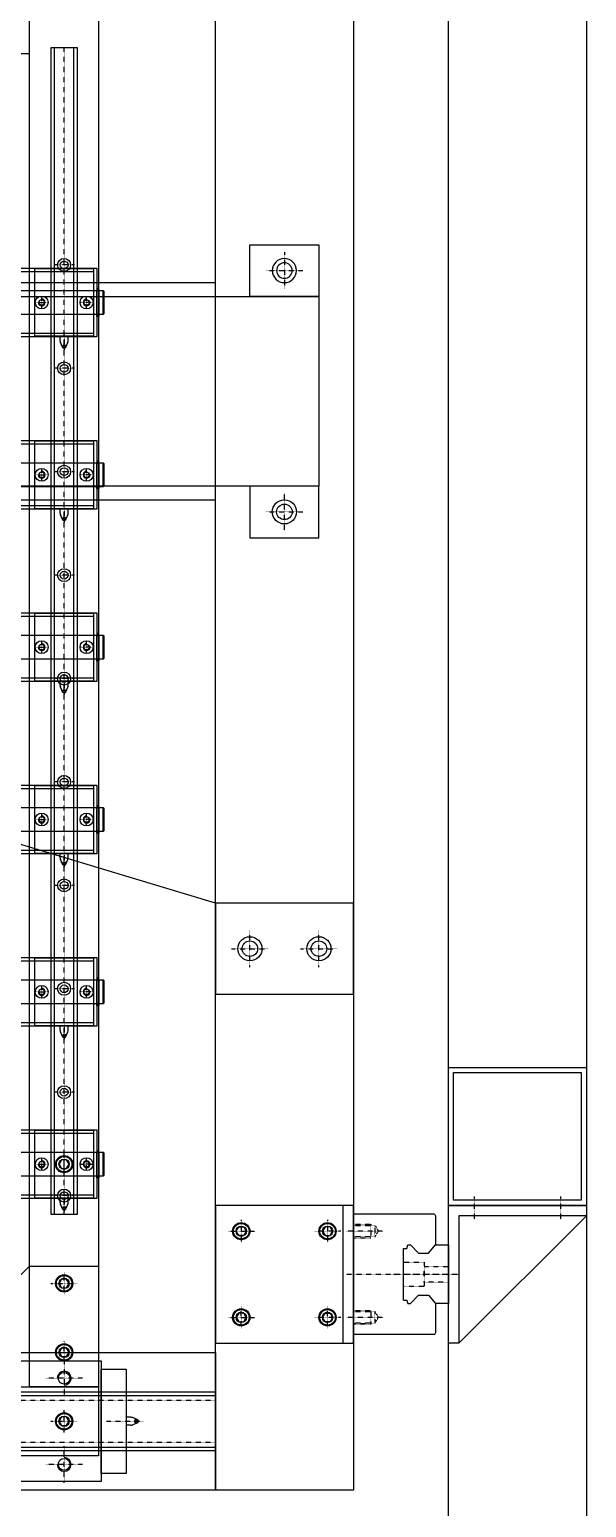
# Model space of a CAD drawing. Header units: inches. Extents: x 185496 to 352137, y 107182 to 179410.
# Drawn here: x 234395 to 234718, y 161615 to 162472 of the extents above; entities that cross this region are included whole.
import ezdxf

# ---------------------------------------------------------------- set-up
doc = ezdxf.new("R2010")
doc.units = ezdxf.units.IN
doc.header["$MEASUREMENT"] = 0
doc.linetypes.add('Ax-B-comp-B1-$0$TRAZOS', pattern=[0.75, 0.5, -0.25])
doc.linetypes.add('CENTER', pattern=[2, 1.25, -0.25, 0.25, -0.25])

# ---------------------------------------------------------------- blocks, each defined once
blk = doc.blocks.new('*U43')
at = {"color": 1, "linetype": 'CENTER', "ltscale": 0.003}
blk.add_line((0, -5.96), (0, 5.96), dxfattribs=at)
for radius in [3.75, 2.25]:
    blk.add_circle((0, 0), radius)
blk = doc.blocks.new('*U44')
at = {"color": 0, "linetype": 'ByBlock', "lineweight": -2, "transparency": 16777216}
for p in [(0, 0), (60, 0), (120, 0), (180, 0), (240, 0), (300, 0), (360, 0), (420, 0), (480, 0), (540, 0)]:
    blk.add_blockref('*U43', p, dxfattribs=at)
blk = doc.blocks.new('WEFERF')
at = {"color": 1, "linetype": 'CENTER', "ltscale": 0.003}
for p, q in [((37120.77, 26150.34), (37127.29, 26150.34)), ((37124.03, 26154.01), (37124.03, 26146.67)), ((37120.77, 26124.34), (37127.29, 26124.34)), ((37124.03, 26120.67), (37124.03, 26128.01))]:
    blk.add_line(p, q, dxfattribs=at)
for p, q in [((37098.05, 26138.34), (37100.88, 26139.48)), ((37101.74, 26139.65), (37104.38, 26139.65)), ((37098.05, 26136.35), (37100.88, 26135.21)), ((37101.74, 26135.04), (37104.38, 26135.04))]:
    blk.add_line(p, q)
blk.add_lwpolyline([(37104.38, 26154.34), (37143.68, 26154.34), (37143.68, 26120.34), (37104.38, 26120.34)], close=True)
blk.add_lwpolyline([(37106.13, 26137.34), (37096.49, 26137.34)], dxfattribs=at)
for centre, radius in [((37124.03, 26150.34), 1.6), ((37098.45, 26137.34), 1.07), ((37098.45, 26137.34), 0.579), ((37124.03, 26124.34), 1.6)]:
    blk.add_circle(centre, radius)
at = {"color": 3}
for centre, start, end in [((37124.03, 26150.34), 90, 0), ((37124.03, 26124.34), 0, 270)]:
    blk.add_arc(centre, 2, start, end, dxfattribs=at)
for start, end in [(90, 112.0054), (247.9946, 270)]:
    blk.add_arc((37101.74, 26137.34), 2.3, start, end)
blk = doc.blocks.new('*U24')
at = {"color": 1, "linetype": 'CENTER', "ltscale": 0.01}
for p, q in [((0, 31.05), (0, -31.05)), ((-24.55, 6.73), (24.55, 6.73))]:
    blk.add_line(p, q, dxfattribs=at)
at = {"lineweight": 30}
for p, q in [((-21.72, 19), (-23, 19)), ((-23, 19), (-23, -22.55)), ((21.72, 19), (23, 19)), ((23, 19), (23, -22.55)), ((-19.29, 6.73), (-19.72, 17.08)), ((19.29, 6.73), (19.72, 17.08)), ((-23, -20.55), (23, -20.55)), ((-23, -22.55), (23, -22.55))]:
    blk.add_line(p, q, dxfattribs=at)
at = {"color": 1, "linetype": 'CENTER', "ltscale": 0.005}
for p, q in [((-17.68, -26.75), (-17.68, -14.36)), ((17.68, -26.75), (17.68, -14.36))]:
    blk.add_line(p, q, dxfattribs=at)
at = {"lineweight": 30}
for centre, radius, start, end in [((-21.72, 17), 2, 2.38829, 90), ((21.72, 17), 2, 90, 177.61171), ((0, 6.73), 19.29, 180, 0)]:
    blk.add_arc(centre, radius, start, end, dxfattribs=at)
blk = doc.blocks.new('*U25')
at = {"color": 0, "linetype": 'ByBlock', "lineweight": -2, "transparency": 16777216}
blk.add_blockref('*U24', (0, 0), dxfattribs=at)
blk = doc.blocks.new('FDFGDF')
at = {"color": 1, "linetype": 'CENTER', "ltscale": 0.004}
for p, q in [((37169.51, 26177.04), (37182.54, 26177.04)), ((37169.51, 26157.04), (37182.54, 26157.04))]:
    blk.add_line(p, q, dxfattribs=at)
for points in [[(37156.03, 26187.04), (37196.03, 26187.04), (37196.03, 26147.04), (37156.03, 26147.04)], [(37178.53, 26178.49), (37176.03, 26179.93), (37173.53, 26178.49), (37173.53, 26175.6), (37176.03, 26174.15), (37178.53, 26175.6)], [(37178.53, 26158.49), (37176.03, 26159.93), (37173.53, 26158.49), (37173.53, 26155.6), (37176.03, 26154.15), (37178.53, 26155.6)]]:
    blk.add_lwpolyline(points, close=True)
at = {"color": 3, "linetype": 'Ax-B-comp-B1-$0$TRAZOS', "ltscale": 0.01}
blk.add_lwpolyline([(37158.03, 26185.04), (37194.03, 26185.04), (37194.03, 26147.04), (37158.03, 26147.04)], close=True, dxfattribs=at)
for centre, radius in [((37176.03, 26177.04), 5), ((37176.03, 26177.04), 4.5), ((37176.03, 26177.04), 3), ((37176.03, 26157.04), 5), ((37176.03, 26157.04), 4.5), ((37176.03, 26157.04), 3)]:
    blk.add_circle(centre, radius)
blk.add_blockref('*U25', (37176.03, 26209.6))
blk = doc.blocks.new('*U47')
h = blk.add_hatch(color=4)
h.dxf.hatch_style = 1
h.paths.add_polyline_path([(-6.36, 239.14), (-5.21, 239.14), (-5.21, 240.24), (-6.36, 240.24)])
h = blk.add_hatch(color=4)
h.dxf.hatch_style = 1
h.paths.add_polyline_path([(9.34, 239.14), (8.19, 239.14), (8.19, 240.24), (9.34, 240.24)])
h = blk.add_hatch(color=4)
h.dxf.hatch_style = 1
h.paths.add_polyline_path([(-7.61, 105), (-6.11, 105), (-6.11, 106.1), (-7.61, 106.1)])
h = blk.add_hatch(color=4)
h.dxf.hatch_style = 1
h.paths.add_polyline_path([(10.59, 105), (9.09, 105), (9.09, 106.1), (10.59, 106.1)])
h = blk.add_hatch(color=4)
h.dxf.hatch_style = 1
h.paths.add_polyline_path([(-7.61, -105), (-6.11, -105), (-6.11, -106.1), (-7.61, -106.1)])
h = blk.add_hatch(color=4)
h.dxf.hatch_style = 1
h.paths.add_polyline_path([(10.59, -105), (9.09, -105), (9.09, -106.1), (10.59, -106.1)])
h = blk.add_hatch(color=4)
h.dxf.hatch_style = 1
h.paths.add_polyline_path([(-6.36, -239.14), (-5.21, -239.14), (-5.21, -240.24), (-6.36, -240.24)])
h = blk.add_hatch(color=4)
h.dxf.hatch_style = 1
h.paths.add_polyline_path([(9.34, -239.14), (8.19, -239.14), (8.19, -240.24), (9.34, -240.24)])
for p, q in [((-5.51, 242.74), (8.49, 242.74)), ((-5.51, -242.74), (8.49, -242.74))]:
    blk.add_line(p, q)
for points in [[(9.34, 239.14), (-6.36, 239.14), (-6.36, 240.24), (9.34, 240.24)], [(-6.36, 239.14), (-5.21, 239.14), (-5.21, 240.24), (-6.36, 240.24)], [(-5.51, 149.6), (8.49, 149.6), (8.49, 242.74), (7.99, 243.24), (-5.01, 243.24), (-5.51, 242.74)], [(-5.21, 239.14), (8.19, 239.14), (8.19, 240.24), (-5.21, 240.24)], [(9.34, 239.14), (8.19, 239.14), (8.19, 240.24), (9.34, 240.24)], [(21.49, 239.14), (-18.51, 239.14), (-18.51, 149.6), (21.49, 149.6)], [(19.49, 237.14), (-16.51, 237.14), (-16.51, 151.6), (19.49, 151.6)], [(-7.61, 105), (10.59, 105), (10.59, 106.1), (-7.61, 106.1)], [(-7.61, 105), (-6.11, 105), (-6.11, 106.1), (-7.61, 106.1)], [(-6.11, 105), (9.09, 105), (9.09, 106.1), (-6.11, 106.1)], [(10.59, 105), (9.09, 105), (9.09, 106.1), (10.59, 106.1)], [(13.99, -75), (-11.01, -75), (-11.01, 75), (13.99, 75)], [(-7.61, -105), (10.59, -105), (10.59, -106.1), (-7.61, -106.1)], [(-7.61, -105), (-6.11, -105), (-6.11, -106.1), (-7.61, -106.1)], [(-6.11, -105), (9.09, -105), (9.09, -106.1), (-6.11, -106.1)], [(10.59, -105), (9.09, -105), (9.09, -106.1), (10.59, -106.1)], [(21.49, -239.14), (-18.51, -239.14), (-18.51, -149.6), (21.49, -149.6)], [(19.49, -237.14), (-16.51, -237.14), (-16.51, -151.6), (19.49, -151.6)], [(-5.51, -149.6), (8.49, -149.6), (8.49, -242.74), (7.99, -243.24), (-5.01, -243.24), (-5.51, -242.74)], [(9.34, -239.14), (-6.36, -239.14), (-6.36, -240.24), (9.34, -240.24)], [(-6.36, -239.14), (-5.21, -239.14), (-5.21, -240.24), (-6.36, -240.24)], [(-5.21, -239.14), (8.19, -239.14), (8.19, -240.24), (-5.21, -240.24)], [(9.34, -239.14), (8.19, -239.14), (8.19, -240.24), (9.34, -240.24)]]:
    blk.add_lwpolyline(points, close=True)
for points in [[(-6.51, 75), (-6.51, 149.6), (9.49, 149.6), (9.49, 75)], [(9.49, -75), (9.49, -149.6), (-6.51, -149.6), (-6.51, -75)]]:
    blk.add_lwpolyline(points)
for centre in [(1.49, 233.14), (1.49, 207.14), (1.49, -207.14), (1.49, -233.14)]:
    blk.add_circle(centre, 3.75)
at = {"xscale": -1, "rotation": 180}
blk.add_blockref('WEFERF', (-37122.53, 26357.49), dxfattribs=at)
for name, p in [('FDFGDF', (-37174.53, -26336.64)), ('WEFERF', (-37122.53, -26357.49))]:
    blk.add_blockref(name, p)
blk = doc.blocks.new('*U48')
at = {"color": 0, "linetype": 'ByBlock', "lineweight": -2, "transparency": 16777216}
for p in [(0, 0), (100, 0), (200, 0), (300, 0), (400, 0), (500, 0)]:
    blk.add_blockref('*U47', p, dxfattribs=at)
blk = doc.blocks.new('SGDRGE')
at = {"color": 1, "linetype": 'CENTER', "ltscale": 0.01}
for p, q in [((36566.59, 27182.56), (36566.59, 27161.29)), ((36616.59, 27182.56), (36616.59, 27161.29)), ((36555.96, 27171.93), (36577.23, 27171.93)), ((36627.23, 27171.93), (36605.96, 27171.93)), ((36566.59, 27111.29), (36566.59, 27132.56)), ((36616.59, 27111.29), (36616.59, 27132.56)), ((36555.96, 27121.93), (36577.23, 27121.93)), ((36627.23, 27121.93), (36605.96, 27121.93))]:
    blk.add_line(p, q, dxfattribs=at)
for p, q in [((36524.21, 27147.93), (36527.06, 27149.08)), ((36527.93, 27149.25), (36530.59, 27149.25)), ((36527.93, 27149.25), (36530.59, 27149.25)), ((36524.21, 27145.93), (36527.06, 27144.77)), ((36526.46, 27145.01), (36527.06, 27144.77)), ((36527.93, 27144.6), (36530.59, 27144.6)), ((36527.93, 27144.6), (36530.59, 27144.6))]:
    blk.add_line(p, q)
for points in [[(36530.59, 27177.18), (36545.09, 27177.18), (36545.09, 27116.67), (36530.59, 27116.67)], [(36545.09, 27181.93), (36638.09, 27181.93), (36638.09, 27111.93), (36545.09, 27111.93)], [(36652.59, 27177.18), (36638.09, 27177.18), (36638.09, 27116.67), (36652.59, 27116.67)]]:
    blk.add_lwpolyline(points, close=True)
blk.add_lwpolyline([(36542.03, 27146.93), (36520.52, 27146.93)], dxfattribs=at)
blk.add_lwpolyline([(36542.03, 27146.93), (36520.52, 27146.93)], dxfattribs=at)
for centre, radius in [((36566.59, 27171.93), 3.4), ((36616.59, 27171.93), 3.4), ((36524.61, 27146.93), 1.08), ((36524.61, 27146.93), 0.584), ((36566.59, 27121.93), 3.4), ((36616.59, 27121.93), 3.4)]:
    blk.add_circle(centre, radius)
at = {"color": 3}
for centre, start, end in [((36566.59, 27171.93), 0, 270), ((36616.59, 27171.93), 270, 180), ((36566.59, 27121.93), 90, 0), ((36616.59, 27121.93), 180, 90)]:
    blk.add_arc(centre, 4, start, end, dxfattribs=at)
for centre, radius, start, end in [((36527.93, 27146.93), 2.33, 90, 112.0054), ((36524.61, 27146.93), 1.08, 112.0054, 187.69578), ((36527.93, 27146.93), 2.33, 247.9946, 270)]:
    blk.add_arc(centre, radius, start, end)
blk = doc.blocks.new('*U67')
at = {"color": 1, "linetype": 'CENTER', "ltscale": 0.01}
for p, q in [((0, 10.63), (0, -10.63)), ((10.63, 0), (-10.63, 0))]:
    blk.add_line(p, q, dxfattribs=at)
for radius in [7, 4.5]:
    blk.add_circle((0, 0), radius)
blk = doc.blocks.new('*U68')
at = {"color": 0, "linetype": 'ByBlock', "lineweight": -2, "transparency": 16777216}
for p in [(0, 0), (40, 0)]:
    blk.add_blockref('*U67', p, dxfattribs=at)
blk = doc.blocks.new('*U69')
at = {"color": 1, "linetype": 'CENTER', "ltscale": 0.01}
for p, q in [((0, 10.63), (0, -10.63)), ((10.63, 0), (-10.63, 0))]:
    blk.add_line(p, q, dxfattribs=at)
for radius in [7, 4.5]:
    blk.add_circle((0, 0), radius)
blk = doc.blocks.new('*U70')
at = {"color": 0, "linetype": 'ByBlock', "lineweight": -2, "transparency": 16777216}
blk.add_blockref('*U69', (0, 0), dxfattribs=at)
blk = doc.blocks.new('*U71')
at = {"color": 1, "linetype": 'CENTER', "ltscale": 0.01}
for p, q in [((0, 10.63), (0, -10.63)), ((10.63, 0), (-10.63, 0))]:
    blk.add_line(p, q, dxfattribs=at)
for radius in [7, 4.5]:
    blk.add_circle((0, 0), radius)
blk = doc.blocks.new('*U72')
at = {"color": 0, "linetype": 'ByBlock', "lineweight": -2, "transparency": 16777216}
blk.add_blockref('*U71', (0, 0), dxfattribs=at)
blk = doc.blocks.new('FGBGFHGTR')
h = blk.add_hatch(color=4)
h.dxf.hatch_style = 1
h.paths.add_polyline_path([(52389.52, 17028.34), (52390.67, 17028.34), (52390.67, 17027.24), (52389.52, 17027.24)])
h = blk.add_hatch(color=4)
h.dxf.hatch_style = 1
h.paths.add_polyline_path([(52405.22, 17028.34), (52404.07, 17028.34), (52404.07, 17027.24), (52405.22, 17027.24)])
for p, q in [((52782.77, 18931.22), (52782.77, 16959.7)), ((52908.99, 18931.22), (52908.99, 16959.7)), ((52231.2, 18707.62), (52231.2, 16959.7)), ((52233.18, 18707.62), (52233.18, 16959.7)), ((52263.22, 18707.62), (52263.22, 16959.7)), ((52265.2, 18707.62), (52265.2, 16959.7)), ((52548.83, 16959.7), (52731.17, 17564.79)), ((52338.2, 17067.34), (52338.2, 17027.34)), ((52368.2, 17052.98), (53045.33, 17052.98)), ((52368.2, 17041.7), (53045.33, 17041.7)), ((52390.37, 17024.74), (52404.37, 17024.74)), ((52548.83, 16959.7), (52495.94, 16959.7)), ((52548.83, 16959.7), (52548.83, 16959.7)), ((52293.5, 16885.7), (52373.5, 16885.7)), ((52293.5, 16818.7), (52367.5, 16744.7))]:
    blk.add_line(p, q)
at = {"color": 3, "linetype": 'Ax-B-comp-B1-$0$TRAZOS', "ltscale": 0.005}
for p, q in [((52236.01, 18707.62), (52236.01, 16959.7)), ((52260.39, 18707.62), (52260.39, 16959.7)), ((52305.15, 16867.2), (52308.5, 16865.26)), ((52311.85, 16867.2), (52308.5, 16865.26)), ((52355.15, 16867.2), (52358.5, 16865.26)), ((52361.85, 16867.2), (52358.5, 16865.26))]:
    blk.add_line(p, q, dxfattribs=at)
at = {"color": 1, "linetype": 'CENTER', "ltscale": 0.003}
for p, q in [((52394.11, 17060.34), (52400.63, 17060.34)), ((52397.37, 17064.01), (52397.37, 17056.67)), ((52368.2, 17047.34), (53045.33, 17047.34)), ((52394.11, 17034.34), (52400.63, 17034.34)), ((52397.37, 17038.01), (52397.37, 17030.67))]:
    blk.add_line(p, q, dxfattribs=at)
at = {"color": 1, "linetype": 'CENTER', "ltscale": 0.004}
for p, q in [((52248.2, 17054.98), (52248.2, 17039.7)), ((52288.2, 17054.98), (52288.2, 17039.7)), ((52328.2, 17054.98), (52328.2, 17039.7)), ((52241.69, 17047.34), (52254.72, 17047.34)), ((52281.69, 17047.34), (52294.72, 17047.34)), ((52321.69, 17047.34), (52334.72, 17047.34)), ((52390.86, 17047.34), (52403.89, 17047.34)), ((52301.99, 16944.7), (52315.01, 16944.7)), ((52308.5, 16952.34), (52308.5, 16937.05)), ((52365.01, 16944.7), (52351.99, 16944.7)), ((52358.5, 16952.34), (52358.5, 16937.05)), ((52308.5, 16887.05), (52308.5, 16902.34)), ((52358.5, 16887.05), (52358.5, 16902.34)), ((52301.99, 16894.7), (52315.01, 16894.7)), ((52365.01, 16894.7), (52351.99, 16894.7)), ((52378.57, 16809.7), (52365.54, 16809.7)), ((52378.57, 16759.7), (52365.54, 16759.7))]:
    blk.add_line(p, q, dxfattribs=at)
at = {"color": 1, "linetype": 'CENTER', "ltscale": 0.01}
for p, q in [((52308.5, 16862.45), (52308.5, 16883.72)), ((52333.5, 16883.72), (52333.5, 16819.37)), ((52358.5, 16862.45), (52358.5, 16883.72)), ((52333.5, 16856.28), (52333.5, 16818))]:
    blk.add_line(p, q, dxfattribs=at)
for points in [[(52790.88, 18991.22), (52900.88, 18991.22), (52900.88, 16899.7), (52790.88, 16899.7)], [(52288.2, 16959.7), (52208.2, 16959.7), (52208.2, 18931.22), (52288.2, 18931.22)], [(52268.2, 17027.34), (52228.2, 17027.34), (52228.2, 17507.62), (52268.2, 17507.62)], [(53041.83, 17067.34), (53081.83, 17067.34), (53081.83, 17467.62), (53041.83, 17467.62)], [(52417.37, 17028.34), (52377.37, 17028.34), (52377.37, 17117.88), (52417.37, 17117.88)], [(52390.37, 17117.88), (52404.37, 17117.88), (52404.37, 17024.74), (52403.87, 17024.24), (52390.87, 17024.24), (52390.37, 17024.74)], [(52415.37, 17030.34), (52379.37, 17030.34), (52379.37, 17115.88), (52415.37, 17115.88)], [(52268.2, 17067.34), (53423.56, 17067.34), (53423.56, 17027.34), (52268.2, 17027.34)], [(52250.7, 17048.78), (52248.2, 17050.23), (52245.7, 17048.78), (52245.7, 17045.9), (52248.2, 17044.45), (52250.7, 17045.9)], [(52290.7, 17048.78), (52288.2, 17050.23), (52285.7, 17048.78), (52285.7, 17045.9), (52288.2, 17044.45), (52290.7, 17045.9)], [(52330.7, 17048.78), (52328.2, 17050.23), (52325.7, 17048.78), (52325.7, 17045.9), (52328.2, 17044.45), (52330.7, 17045.9)], [(52368.2, 17054.84), (53045.33, 17054.84), (53045.33, 17039.84), (52368.2, 17039.84)], [(52399.87, 17048.78), (52397.37, 17050.23), (52394.87, 17048.78), (52394.87, 17045.9), (52397.37, 17044.45), (52399.87, 17045.9)], [(52405.22, 17028.34), (52389.52, 17028.34), (52389.52, 17027.24), (52405.22, 17027.24)], [(52389.52, 17028.34), (52390.67, 17028.34), (52390.67, 17027.24), (52389.52, 17027.24)], [(52390.67, 17028.34), (52404.07, 17028.34), (52404.07, 17027.24), (52390.67, 17027.24)], [(52405.22, 17028.34), (52404.07, 17028.34), (52404.07, 17027.24), (52405.22, 17027.24)], [(52208.2, 16959.7), (53483.56, 16959.7), (53483.56, 16879.7), (52208.2, 16879.7)], [(52293.5, 16879.7), (52373.5, 16879.7), (52373.5, 16959.7), (52293.5, 16959.7)], [(52311, 16946.14), (52308.5, 16947.58), (52306, 16946.14), (52306, 16943.25), (52308.5, 16941.81), (52311, 16943.25)], [(52356, 16946.14), (52358.5, 16947.58), (52361, 16946.14), (52361, 16943.25), (52358.5, 16941.81), (52356, 16943.25)], [(52790.88, 16939.7), (52760.88, 16939.7), (52760.88, 16899.7), (52790.88, 16899.7)], [(52900.88, 16939.7), (52930.88, 16939.7), (52930.88, 16899.7), (52900.88, 16899.7)], [(52311, 16893.25), (52308.5, 16891.81), (52306, 16893.25), (52306, 16896.14), (52308.5, 16897.58), (52311, 16896.14)], [(52356, 16893.25), (52358.5, 16891.81), (52361, 16893.25), (52361, 16896.14), (52358.5, 16897.58), (52356, 16896.14)], [(52188.2, 16824.7), (53503.56, 16824.7), (53503.56, 16744.7), (52188.2, 16744.7)], [(52293.5, 16824.7), (52373.5, 16824.7), (52373.5, 16744.7), (52367.5, 16744.7), (52367.5, 16818.7), (52293.5, 16818.7)], [(52373.5, 16824.7), (52453.5, 16824.7), (52453.5, 16744.7), (52373.5, 16744.7)], [(52376.5, 16821.7), (52450.5, 16821.7), (52450.5, 16747.7), (52376.5, 16747.7)]]:
    blk.add_lwpolyline(points, close=True)
for points in [[(52338.2, 17027.34), (52228.2, 17027.34), (52228.2, 17137.34)], [(52268.2, 17137.34), (52338.2, 17067.34)], [(52495.94, 16959.7), (52495.94, 16879.7), (52548.83, 16879.7), (52548.83, 16959.7)], [(52318.48, 16850.7), (52318.48, 16848.83), (52316.5, 16848.1), (52316.5, 16846.58), (52321.31, 16842.07), (52321.31, 16836.21), (52316.5, 16832.2)], [(52318.48, 16850.7), (52348.52, 16850.7)], [(52348.52, 16850.7), (52348.52, 16848.83), (52350.5, 16848.1), (52350.5, 16846.58), (52345.69, 16842.07), (52345.69, 16836.21), (52350.5, 16832.2)], [(52350.5, 16832.2), (52350.5, 16824.7), (52316.5, 16824.7), (52316.5, 16832.2)]]:
    blk.add_lwpolyline(points)
blk.add_lwpolyline([(52316.5, 16832.2), (52299.5, 16832.2, -0.414214), (52298.5, 16833.2), (52298.5, 16878.7, -0.414214), (52299.5, 16879.7), (52367.5, 16879.7, -0.414214), (52368.5, 16878.7), (52368.5, 16833.2, -0.414214), (52367.5, 16832.2), (52350.5, 16832.2)], format="xyb")
at = {"color": 3, "linetype": 'Ax-B-comp-B1-$0$TRAZOS', "ltscale": 0.005}
for points in [[(52304.5, 16879.7), (52312.5, 16879.7), (52312.5, 16869.7), (52304.5, 16869.7)], [(52305.15, 16879.7), (52311.85, 16879.7), (52311.85, 16867.2), (52305.15, 16867.2)], [(52354.5, 16879.7), (52362.5, 16879.7), (52362.5, 16869.7), (52354.5, 16869.7)], [(52355.15, 16879.7), (52361.85, 16879.7), (52361.85, 16867.2), (52355.15, 16867.2)], [(52326.5, 16850.7), (52340.5, 16850.7), (52340.5, 16838.7), (52326.5, 16838.7)], [(52329, 16838.7), (52338, 16838.7), (52338, 16824.7), (52329, 16824.7)]]:
    blk.add_lwpolyline(points, close=True, dxfattribs=at)
for centre, radius in [((52397.37, 17060.34), 3.75), ((52397.37, 17060.34), 1.6), ((52248.2, 17047.34), 5), ((52248.2, 17047.34), 4.5), ((52248.2, 17047.34), 3), ((52288.2, 17047.34), 5), ((52288.2, 17047.34), 4.5), ((52288.2, 17047.34), 3), ((52328.2, 17047.34), 5), ((52328.2, 17047.34), 4.5), ((52328.2, 17047.34), 3), ((52397.37, 17047.34), 5), ((52397.37, 17047.34), 4.5), ((52397.37, 17047.34), 3), ((52397.37, 17034.34), 3.75), ((52397.37, 17034.34), 1.6), ((52308.5, 16944.7), 5), ((52308.5, 16944.7), 4.5), ((52308.5, 16944.7), 3), ((52358.5, 16944.7), 5), ((52358.5, 16944.7), 4.5), ((52358.5, 16944.7), 3), ((52308.5, 16894.7), 5), ((52308.5, 16894.7), 4.5), ((52308.5, 16894.7), 3), ((52358.5, 16894.7), 5), ((52358.5, 16894.7), 4.5), ((52358.5, 16894.7), 3)]:
    blk.add_circle(centre, radius)
at = {"color": 3}
for centre in [(52397.37, 17060.34), (52397.37, 17034.34)]:
    blk.add_arc(centre, 2, 90, 0, dxfattribs=at)
for name, p in [('*U48', (52395.88, 17267.48)), ('*U44', (52379.16, 17047.34))]:
    blk.add_blockref(name, p)
for name, p, rotation in [('SGDRGE', (79395.13, -19519.26), 90), ('*U68', (52522.39, 16899.7), 90.00000000000001), ('*U72', (52775.88, 16919.7), 90.00000000000001)]:
    blk.add_blockref(name, p, dxfattribs=dict(rotation=rotation))
at = {"xscale": -1, "rotation": 270}
blk.add_blockref('*U70', (52915.88, 16919.7), dxfattribs=at)
blk = doc.blocks.new('A$C692A75FB')
at = {"extrusion": (0, 0, -1), "zscale": -1, "rotation": 270}
blk.add_blockref('FGBGFHGTR', (-19228.15, 57152.35), dxfattribs=at)

msp = doc.modelspace()

# ---------------------------------------------------------------- block references
at = {"xscale": -1, "rotation": 180}
msp.add_blockref('A$C692A75FB', (232234.6, 166568.83, 276290.76), dxfattribs=at)

doc.saveas('drawing.dxf')
